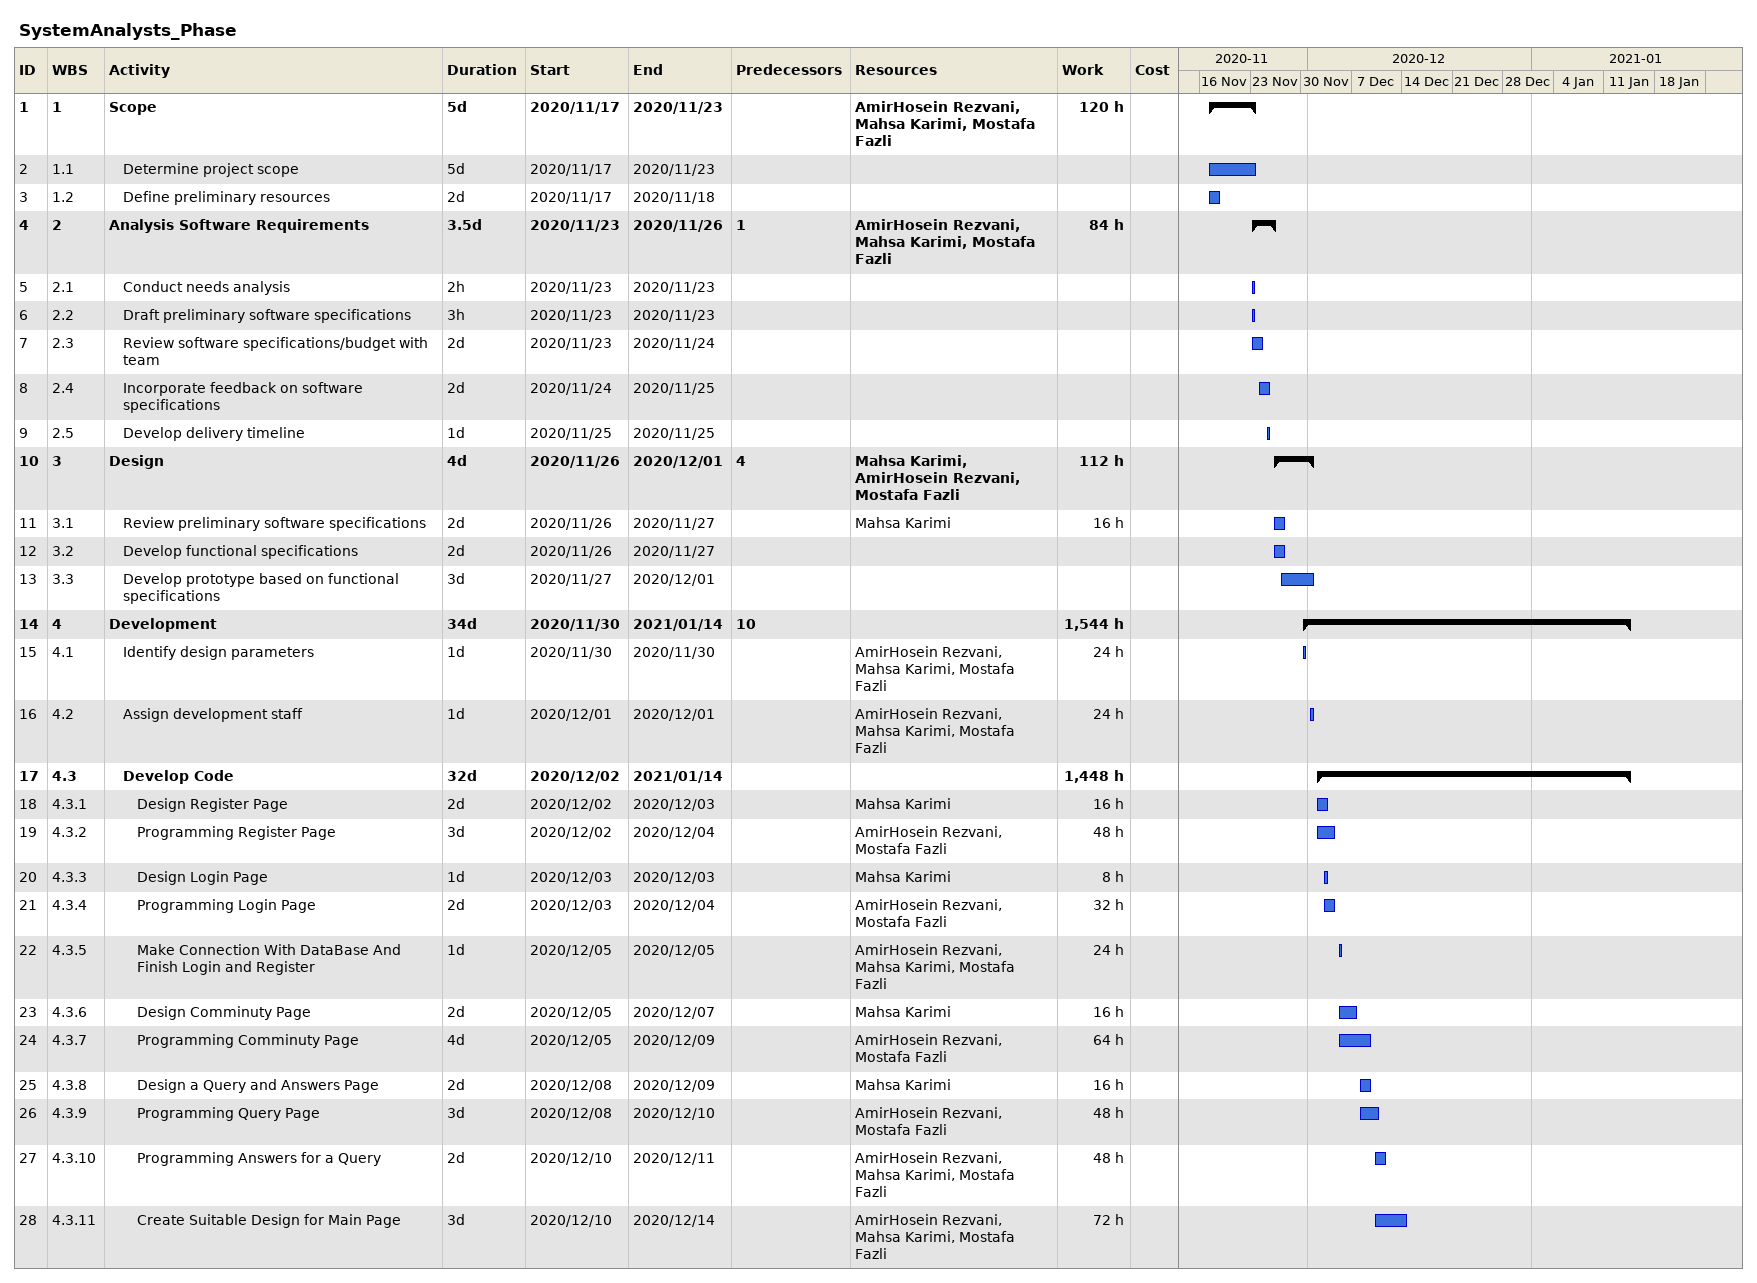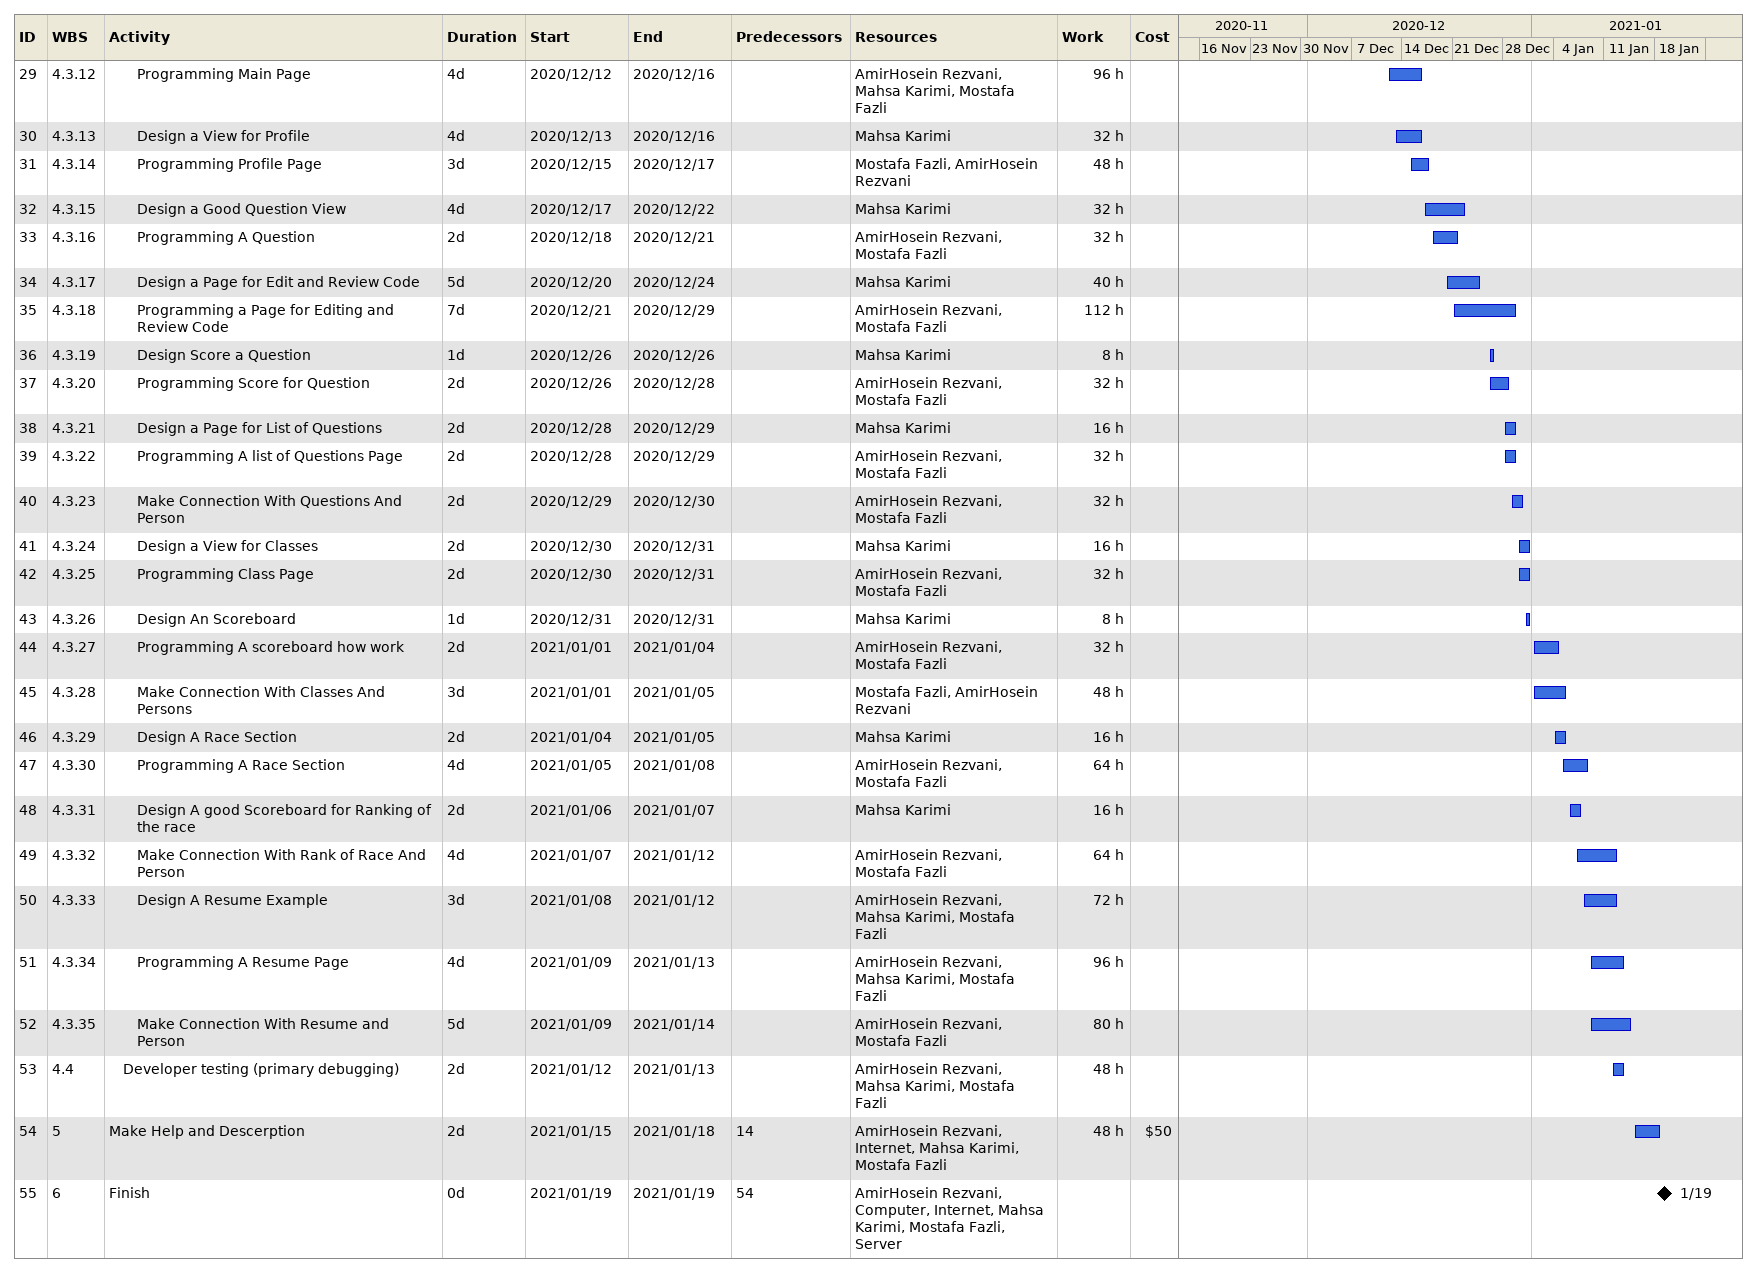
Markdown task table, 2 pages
SystemAnalysts_Phase

| ID | WBS | Task | Duration | Start | Finish | Predecessors | Resources | Work (h) | Cost ($) |
|---|---|---|---|---|---|---|---|---|---|
| 1 | 1 | **Scope** | 5d | 2020-11-17 | 2020-11-23 |  | AmirHosein Rezvani, Mahsa Karimi, Mostafa Fazli | 120 |  |
| 2 | 1.1 | Determine project scope | 5d | 2020-11-17 | 2020-11-23 |  |  |  |  |
| 3 | 1.2 | Define preliminary resources | 2d | 2020-11-17 | 2020-11-18 |  |  |  |  |
| 4 | 2 | **Analysis Software Requirements** | 3.5d | 2020-11-23 | 2020-11-26 | 1 | AmirHosein Rezvani, Mahsa Karimi, Mostafa Fazli | 84 |  |
| 5 | 2.1 | Conduct needs analysis | 2h | 2020-11-23 | 2020-11-23 |  |  |  |  |
| 6 | 2.2 | Draft preliminary software specifications | 3h | 2020-11-23 | 2020-11-23 |  |  |  |  |
| 7 | 2.3 | Review software specifications/budget with team | 2d | 2020-11-23 | 2020-11-24 |  |  |  |  |
| 8 | 2.4 | Incorporate feedback on software specifications | 2d | 2020-11-24 | 2020-11-25 |  |  |  |  |
| 9 | 2.5 | Develop delivery timeline | 1d | 2020-11-25 | 2020-11-25 |  |  |  |  |
| 10 | 3 | **Design** | 4d | 2020-11-26 | 2020-12-01 | 4 | Mahsa Karimi, AmirHosein Rezvani, Mostafa Fazli | 112 |  |
| 11 | 3.1 | Review preliminary software specifications | 2d | 2020-11-26 | 2020-11-27 |  | Mahsa Karimi | 16 |  |
| 12 | 3.2 | Develop functional specifications | 2d | 2020-11-26 | 2020-11-27 |  |  |  |  |
| 13 | 3.3 | Develop prototype based on functional specifications | 3d | 2020-11-27 | 2020-12-01 |  |  |  |  |
| 14 | 4 | **Development** | 34d | 2020-11-30 | 2021-01-14 | 10 |  | 1544 |  |
| 15 | 4.1 | Identify design parameters | 1d | 2020-11-30 | 2020-11-30 |  | AmirHosein Rezvani, Mahsa Karimi, Mostafa Fazli | 24 |  |
| 16 | 4.2 | Assign development staff | 1d | 2020-12-01 | 2020-12-01 |  | AmirHosein Rezvani, Mahsa Karimi, Mostafa Fazli | 24 |  |
| 17 | 4.3 | **Develop Code** | 32d | 2020-12-02 | 2021-01-14 |  |  | 1448 |  |
| 18 | 4.3.1 | Design Register Page | 2d | 2020-12-02 | 2020-12-03 |  | Mahsa Karimi | 16 |  |
| 19 | 4.3.2 | Programming Register Page | 3d | 2020-12-02 | 2020-12-04 |  | AmirHosein Rezvani, Mostafa Fazli | 48 |  |
| 20 | 4.3.3 | Design Login Page | 1d | 2020-12-03 | 2020-12-03 |  | Mahsa Karimi | 8 |  |
| 21 | 4.3.4 | Programming Login Page | 2d | 2020-12-03 | 2020-12-04 |  | AmirHosein Rezvani, Mostafa Fazli | 32 |  |
| 22 | 4.3.5 | Make Connection With DataBase And Finish Login and Register | 1d | 2020-12-05 | 2020-12-05 |  | AmirHosein Rezvani, Mahsa Karimi, Mostafa Fazli | 24 |  |
| 23 | 4.3.6 | Design Comminuty Page | 2d | 2020-12-05 | 2020-12-07 |  | Mahsa Karimi | 16 |  |
| 24 | 4.3.7 | Programming Comminuty Page | 4d | 2020-12-05 | 2020-12-09 |  | AmirHosein Rezvani, Mostafa Fazli | 64 |  |
| 25 | 4.3.8 | Design a Query and Answers Page | 2d | 2020-12-08 | 2020-12-09 |  | Mahsa Karimi | 16 |  |
| 26 | 4.3.9 | Programming Query Page | 3d | 2020-12-08 | 2020-12-10 |  | AmirHosein Rezvani, Mostafa Fazli | 48 |  |
| 27 | 4.3.10 | Programming Answers for a Query | 2d | 2020-12-10 | 2020-12-11 |  | AmirHosein Rezvani, Mahsa Karimi, Mostafa Fazli | 48 |  |
| 28 | 4.3.11 | Create Suitable Design for Main Page | 3d | 2020-12-10 | 2020-12-14 |  | AmirHosein Rezvani, Mahsa Karimi, Mostafa Fazli | 72 |  |
| 29 | 4.3.12 | Programming Main Page | 4d | 2020-12-12 | 2020-12-16 |  | AmirHosein Rezvani, Mahsa Karimi, Mostafa Fazli | 96 |  |
| 30 | 4.3.13 | Design a View for Profile | 4d | 2020-12-13 | 2020-12-16 |  | Mahsa Karimi | 32 |  |
| 31 | 4.3.14 | Programming Profile Page | 3d | 2020-12-15 | 2020-12-17 |  | Mostafa Fazli, AmirHosein Rezvani | 48 |  |
| 32 | 4.3.15 | Design a Good Question View | 4d | 2020-12-17 | 2020-12-22 |  | Mahsa Karimi | 32 |  |
| 33 | 4.3.16 | Programming A Question | 2d | 2020-12-18 | 2020-12-21 |  | AmirHosein Rezvani, Mostafa Fazli | 32 |  |
| 34 | 4.3.17 | Design a Page for Edit and Review Code | 5d | 2020-12-20 | 2020-12-24 |  | Mahsa Karimi | 40 |  |
| 35 | 4.3.18 | Programming a Page for Editing and Review Code | 7d | 2020-12-21 | 2020-12-29 |  | AmirHosein Rezvani, Mostafa Fazli | 112 |  |
| 36 | 4.3.19 | Design Score a Question | 1d | 2020-12-26 | 2020-12-26 |  | Mahsa Karimi | 8 |  |
| 37 | 4.3.20 | Programming Score for Question | 2d | 2020-12-26 | 2020-12-28 |  | AmirHosein Rezvani, Mostafa Fazli | 32 |  |
| 38 | 4.3.21 | Design a Page for List of Questions | 2d | 2020-12-28 | 2020-12-29 |  | Mahsa Karimi | 16 |  |
| 39 | 4.3.22 | Programming A list of Questions Page | 2d | 2020-12-28 | 2020-12-29 |  | AmirHosein Rezvani, Mostafa Fazli | 32 |  |
| 40 | 4.3.23 | Make Connection With Questions And Person | 2d | 2020-12-29 | 2020-12-30 |  | AmirHosein Rezvani, Mostafa Fazli | 32 |  |
| 41 | 4.3.24 | Design a View for Classes | 2d | 2020-12-30 | 2020-12-31 |  | Mahsa Karimi | 16 |  |
| 42 | 4.3.25 | Programming Class Page | 2d | 2020-12-30 | 2020-12-31 |  | AmirHosein Rezvani, Mostafa Fazli | 32 |  |
| 43 | 4.3.26 | Design An Scoreboard | 1d | 2020-12-31 | 2020-12-31 |  | Mahsa Karimi | 8 |  |
| 44 | 4.3.27 | Programming A scoreboard how work | 2d | 2021-01-01 | 2021-01-04 |  | AmirHosein Rezvani, Mostafa Fazli | 32 |  |
| 45 | 4.3.28 | Make Connection With Classes And Persons | 3d | 2021-01-01 | 2021-01-05 |  | Mostafa Fazli, AmirHosein Rezvani | 48 |  |
| 46 | 4.3.29 | Design A Race Section | 2d | 2021-01-04 | 2021-01-05 |  | Mahsa Karimi | 16 |  |
| 47 | 4.3.30 | Programming A Race Section | 4d | 2021-01-05 | 2021-01-08 |  | AmirHosein Rezvani, Mostafa Fazli | 64 |  |
| 48 | 4.3.31 | Design A good Scoreboard for Ranking of the race | 2d | 2021-01-06 | 2021-01-07 |  | Mahsa Karimi | 16 |  |
| 49 | 4.3.32 | Make Connection With Rank of Race And Person | 4d | 2021-01-07 | 2021-01-12 |  | AmirHosein Rezvani, Mostafa Fazli | 64 |  |
| 50 | 4.3.33 | Design A Resume Example | 3d | 2021-01-08 | 2021-01-12 |  | AmirHosein Rezvani, Mahsa Karimi, Mostafa Fazli | 72 |  |
| 51 | 4.3.34 | Programming A Resume Page | 4d | 2021-01-09 | 2021-01-13 |  | AmirHosein Rezvani, Mahsa Karimi, Mostafa Fazli | 96 |  |
| 52 | 4.3.35 | Make Connection With Resume and Person | 5d | 2021-01-09 | 2021-01-14 |  | AmirHosein Rezvani, Mostafa Fazli | 80 |  |
| 53 | 4.4 | Developer testing (primary debugging) | 2d | 2021-01-12 | 2021-01-13 |  | AmirHosein Rezvani, Mahsa Karimi, Mostafa Fazli | 48 |  |
| 54 | 5 | Make Help and Descerption | 2d | 2021-01-15 | 2021-01-18 | 14 | AmirHosein Rezvani, Internet, Mahsa Karimi, Mostafa Fazli | 48 | 50 |
| 55 | 6 | Finish | 0d | 2021-01-19 | 2021-01-19 | 54 | AmirHosein Rezvani, Computer, Internet, Mahsa Karimi, Mostafa Fazli, Server |  |  |
